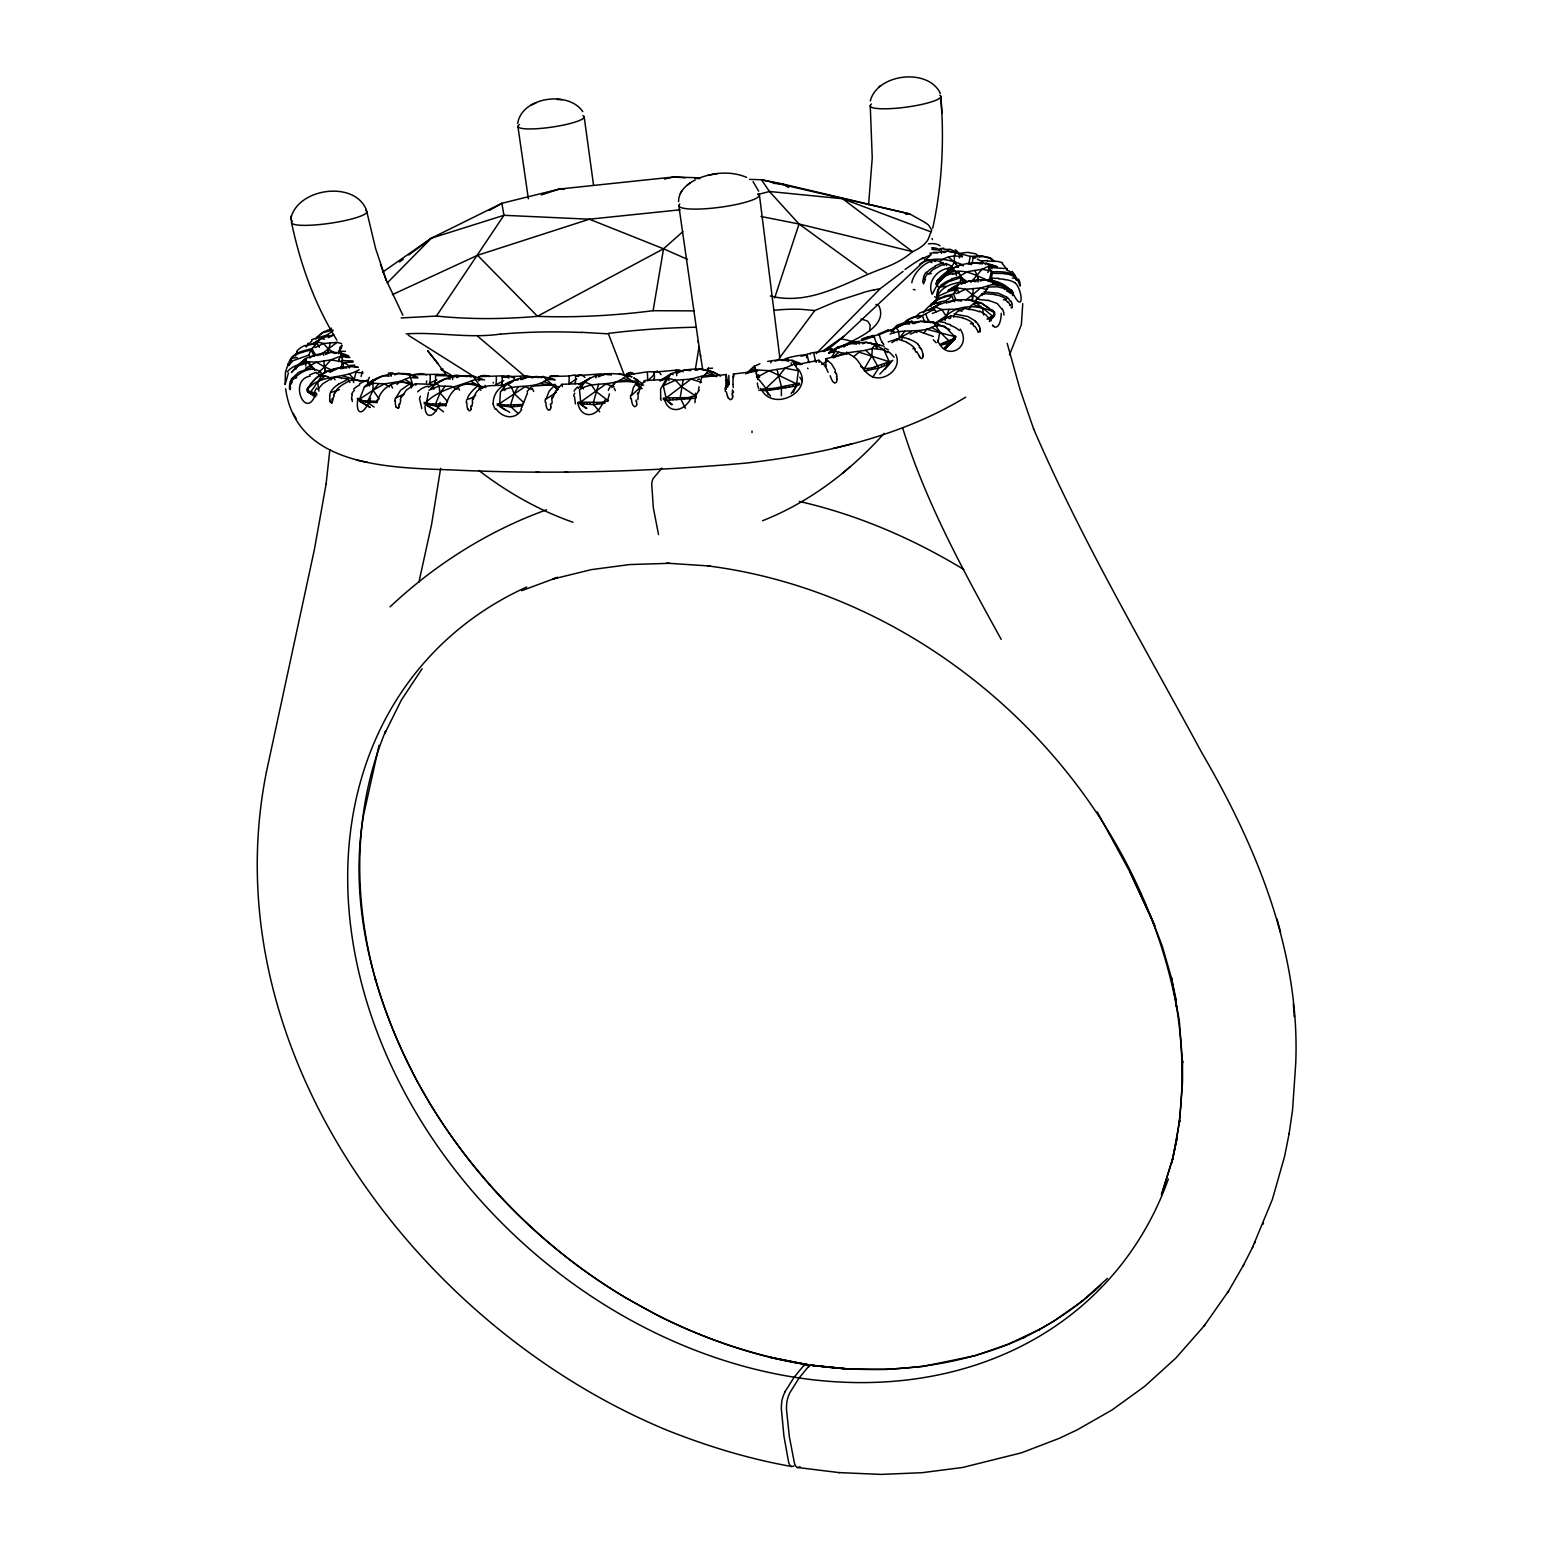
<?xml version="1.0" encoding="UTF-8"?>
<svg xmlns="http://www.w3.org/2000/svg" width="1552" height="1552" viewBox="0 0 1552 1552"><rect width="100%" height="100%" fill="white"/><g stroke="black" fill="none" stroke-linecap="round" stroke-linejoin="round"><path stroke-width="1.5" d="M390.891 374.944L390.871 373.237L392.928 372.849M902.275 337.056L901.828 340.392M1016.191 280.039L1015.047 275.267L1012.098 271.348M517.689 123.403C521.802 96.903 568.439 90.365 582.757 111.589M285.122 384.45L288.439 372.984M627.027 378.009L627.027 376.729M1012.408 294.356C1003.853 273.753 962.977 277.187 948.194 290.709L956.304 287.683L965.674 289.254L972.541 294.841L972.406 300.933L973.162 288.594M478.734 379.716L478.656 380.977M725.793 379.833L726.22 374.536L701.388 377.33M922.839 281.087L923.789 276.392A16.005 15.753 -69.4 0 1 924.468 274.782L924.837 274.18A6.518 6.033 -76.5 0 1 925.458 273.171A6.557 5.917 -72.4 0 1 926.078 272.395L926.331 272.182M733.359 392.831L733.378 391.085M466.822 402.802L467.094 406.779A13.561 13.483 -73.1 0 0 467.268 407.497L467.559 408.525M349.2 367.203C347.92 362.043 336.377 362.877 353.119 362.082M995.201 294.531L982.435 293.483L976.208 299.788A15.695 15.19 30.9 0 1 975.432 303.358M966.547 308.266C961.988 308.887 954.073 311.952 953.723 317.209M291.155 217.299C298.799 187.967 354.729 180.304 366.369 209.927M339.151 359.191L339.946 357.523M968.855 252.375A63.147 53.447 89.6 0 0 962.997 252.918L959.369 253.461L970.252 256.41L968.991 262.657A12.241 10.67 -70.5 0 1 968.332 263.918L968.196 264.247M781.354 395.702L781.451 386.7L777.009 369.415L769.074 370.676L756.29 369.9L747.889 373.101M733.107 377.369L733.204 376.03M395.314 401.076L395.45 404.665A13.076 12.765 -75.9 0 0 395.605 405.363L395.838 406.391M678.593 201.624C678.379 191.478 686.935 184.048 695.315 179.916M987.324 287.721L983.774 294.24M305.725 366L305.86 358.454C319.111 352.905 335.193 349.161 348.637 355.99M1007.364 268.709L988.876 267.351L991.301 271.755L989.827 278.177A12.455 12.067 -41.8 0 1 989.09 279.418L989.012 279.573A12.513 11.194 -43.2 0 1 988.333 280.408L987.926 280.97M289.642 385.362L290.302 381.637M837.013 379.173L836.955 379.833A9.545 9.487 -82.7 0 1 836.78 380.938L836.703 381.152A4.947 4.772 81.7 0 1 836.334 382.219L834.782 383.15L833.094 381.87A7.954 6.887 73.8 0 1 832.532 381.268L832.066 380.24A14.007 9.234 66.1 0 1 831.659 379.6L830.126 375.739M1012.525 295.637L1012.893 292.009M937.098 293.891L936.845 296.238L937.214 294.783M329.839 449.789L326.075 484.243M956.439 275.499L955.353 271.29L952.133 268.554L937.001 284.346L937.214 286.499L936.71 281.3C950.775 263.588 976.868 257.904 997.276 266.828L989.71 265.741L986.335 263.025L985.326 264.558M922.877 356.591L922.897 356.378A9.448 8.439 69.5 0 0 923.071 355.311M638.221 395.605L637.814 399.795M505.312 410.038L499.569 406.217L500.442 391.531C514.779 382.626 533.791 390.406 547.41 379.192L555.131 379.852C539.242 372.519 492.566 376.845 493.187 403.947M362.159 372.402L361.073 376.515M699.021 386.7L698.458 391.123M868.577 204.806L872.243 157.877L870.265 105.866M733.398 374.032L757.706 371.064M574.531 396.73L575.443 403.908M440.632 468.355L431.572 524.498L418.904 582.213M340.257 349.898L340.451 346.872L341.789 346.853M479.044 389.785L479.607 385.691L473.205 376.108C460.187 375.565 443.542 376.069 434.017 385.536M289.176 365.515L289.254 365.03A12.552 4.578 -81.2 0 1 289.467 364.41M327.744 352.867L330.324 342.934L337.094 342.332L341.518 343.613M327.744 352.867L328.306 348.967L337.094 342.332M638.376 394.169L640.297 387.146L644.487 380.589L666.157 379.328L660.589 389.048L660.725 398.166M1289.072 1134.008L1292.564 1109.913L1295.726 1063.353C1300.246 952.521 1256.965 847.334 1202.102 753.263C1144.154 646.078 1081.802 540.794 1033.554 428.779M552.202 401.192L551.794 403.869M295.443 356.029L295.637 354.981M326.095 484.069L314.377 549.583L266.401 772.023M1176.649 1140.196L1176.92 1138.877L1172.555 1159.305L1179.695 1120.602L1179.52 1121.96L1182.546 1081.531L1182.508 1060.792L1182.546 1062.926L1179.307 1020.576L1171.391 977.527L1176.203 1000.206L1175.97 999.1M329.819 395.799L329.645 399.31M870.303 100.919C877.404 73.254 928.717 67.803 940.337 93.508M695.218 370.346L699.079 346.562M936.263 301.689C936.671 291.718 945.614 285.607 954.48 283.531A85.341 84.39 -64.9 0 1 960.125 282.115L961.134 277.536L948.427 281.746L940.978 286.965L946.06 286.344M938.029 342.235L939.755 331.895L933.198 321.943C919.521 320.507 905.01 321.73 893.157 329.237L905.165 323.573L909.511 324.155M989.284 321.555L994.289 315.677L994.366 313.252M290.593 387.185L290.108 389.61L289.623 387.787M401.134 317.947L436.422 316.045A553.889 301.107 -28 0 0 537.458 316.336A554.2 327.588 -22 0 0 653.101 310.691L663.538 248.786L682.919 231.597M289.351 364.39L290.224 360.84M936.322 284.423L936.322 282.561M793.169 392.462L796.351 385.982L798.388 370.753L792.199 360.316L779.453 359.598L767.677 361.441M266.44 771.868C210.529 1050.937 417.74 1327.814 668.233 1430.711L668.582 1430.828C708.352 1446.561 749.441 1459.035 791.598 1466.504M472.681 402.084L471.886 406.314M725.987 388.737L727.403 381.54A16.665 1.28 83.6 0 1 726.239 374.439M932.946 323.223L933.198 321.943L949.863 329.625M1289.227 1133.193L1284.61 1156.318L1272.427 1199.269L1252.425 1247.653M315.677 396.536L307.548 391.647L308.266 387.34L307.548 391.647L315.192 396.691M732.99 396.09L732.854 396.749A9.118 8.323 -79.9 0 1 732.428 397.778M932.733 228.222C942.142 185.095 944.353 140.592 940.822 96.631M694.927 402.725L695.587 395.876L699.021 390.289M749.558 179.372L761.431 179.741L782.615 183.951L909.782 213.963L923.867 221.8A102.626 9.467 20.8 0 1 928.6 225.118L931.724 230.006L928.193 239.26A244.459 70.286 20.5 0 1 912.46 251.637A245.41 103.324 17.4 0 1 884.058 267.972C847.411 280.99 811.269 306.345 770.296 296.005M338.802 361.558L339.034 360.413A15.365 14.608 48.4 0 0 339.093 359.191M924.468 311.021L928.406 306.772L934.343 303.668L939.251 295.695L951.221 290.437M399.795 404.49L400.746 400.164M890.072 334.068C904.486 327.938 921.888 334.437 935.817 325.26L944.625 326.269L954.771 336.609L955.004 338.899L944.761 349.239L955.004 338.899L955.838 336.338M727.966 380.512L728.606 382.956L726.743 387.224L728.722 383.984L727.19 380.182M338.511 353.74A14.919 14.608 -15.8 0 0 338.569 352.944L340.451 346.872M333.117 399.019L332.574 401.173M552.784 397.875L555.713 390.891L561.785 384.314L582.795 383.538L578.236 388.388M379.076 745.29L363.672 814.703C347.532 906.659 375.235 1003.601 419.195 1085.061L428.915 1101.978C477.356 1181.635 545.024 1249.632 625.126 1297.453L659.619 1316.445C706.218 1339.512 755.999 1356.254 807.35 1364.693L769.773 1357.224L806.516 1364.441M994.289 315.677L994.541 312.321C979.06 304.968 959.446 303.629 946.06 315.948L944.974 320.178L949.087 309.372M288.827 363.517L289.409 361.694M333.408 397.836L334.107 395.372M551.173 407.012L551.057 407.419A9.409 6.887 -84.4 0 1 550.533 408.331M712.659 376.244L704.55 375.312L690.95 379.115L683.19 379.658L680.164 397.719L685.421 408.273M1162.157 1192.925L1173.079 1157.171L1171.644 1163.127C1184.215 1111.329 1184.913 1057.3 1176.261 1004.842L1176.688 1007.539C1134.706 781.393 935.584 594.785 707.693 565.879M435.918 410.834L426.121 404.859L428.43 392.307M609.393 393.878L607.627 400.552M411.319 387.961L412.444 383.887L409.301 373.993C393.49 372.305 375.72 374.905 364.39 387.03L359.501 399.271L359.909 401.483L370.288 407.497L357.503 399.562M291.272 384.101L291.912 382.141M395.857 398.03L400.494 390.367L410 383.577A15.927 10.301 -89.4 0 0 411.338 387.282M295.734 354.613L297.247 351.606M1161.342 1194.807L1172.963 1158.025M869.547 331.371L870.187 325.105L867.937 321.477A31.195 7.139 -7.2 0 0 866.889 320.895L864.813 320.139A84.526 19.516 -7.4 0 0 860.972 319.072M937.738 292.882L938.087 291.873M473.476 398.786C479.296 376.379 504.73 392.384 514.507 379.639L518.058 380.104M774.661 297.926L799.047 224.012L769.462 191.497L761.431 179.741L909.782 213.963L905.844 214.389M944.12 296.199L953.529 293.988L957.933 284.191L958.244 285.51M523.334 403.617L527.505 392.869M332.244 402.24L332.303 402.084A4.346 2.27 89.9 0 1 331.837 402.938M969.03 309.779L970.33 306.19L975.665 302.31L981.601 303.261L989.167 308.15M306.268 347.027L308.091 343.167M925.477 279.263L923.518 283.88L922.839 281.63M522.849 404.994L520.987 409.01M732.525 397.816L732.447 398.01A4.714 4.54 -87.5 0 1 731.904 398.98L730.332 399.756L728.567 398.282A8.167 8.07 80.7 0 1 728.14 397.584M377.66 400.94C381.249 386.7 395.973 379.057 410 383.577M471.11 409.185L471.032 409.379A4.714 3.57 88.2 0 1 470.508 410.213L469.247 410.873L467.87 409.262M450.352 379.018L445.831 378.591L434.269 384.547L434.87 383.383A12.94 8.148 -88.7 0 0 435.045 382.083M782.712 360.762C785.603 355.68 821.144 352.847 800.948 356.165M420.398 396.148L419.855 397.642A12.494 10.321 59.3 0 0 419.525 398.825L421.834 408.603M636.727 404.897L636.65 405.091A4.869 4.326 88.6 0 1 636.107 406.003L634.632 406.76L632.983 405.227A7.818 7.585 -86 0 1 632.653 404.49L632.207 403.481A14.007 13.58 50.2 0 1 631.974 402.763L631.315 398.689M401.716 396.924L406.314 390.153L415.393 383.79L432.95 384.353L428.391 387.224M598.587 384.314L593.407 402.317L593.756 404.626L599.732 411.862M295.966 369.182L297.577 365.321L305.86 358.454L291.466 372.228M445.773 406.081C449.711 390.037 461.06 380.007 479.102 385.323A16.18 8.827 89.1 0 0 480.868 390.289M955.954 293.697L965.674 289.254L980.651 287.954L992.291 284.559L993.765 281.067L1011.38 289.972L1012.447 292.377C1024.087 316.026 1023.117 289.855 1014.756 282.483M334.863 393.335L336.881 389.921M770.743 362.819L771.616 360.821M315.948 393.063C306.423 422.416 287.489 379.93 310.167 376.108M930.87 306.384L931.472 305.123M1262.921 1224.315L1263.464 1223.073M1254.462 1243.462L1255.025 1242.221M831.969 356.882L837.576 347.085L850.651 343.438L866.152 342.313L879.286 345.242L866.152 342.313L862.505 343.787M938.708 288.614L937.195 293.328A12.94 5.801 -59.3 0 1 937.524 292.94M784.982 1391.795L794.158 1377.167L803.645 1365.702M923.498 312.786L924.255 311.37M671.589 404.742L666.545 400.241L663.305 385.711L671.007 373.741C686.876 368.367 706.044 365.865 720.497 376.166M839.089 1472.596L880.935 1474.4L921.869 1472.712L962.609 1467.474L1021.526 1452.808L1059.221 1438.355L1077.127 1429.896L1112.124 1409.895L1144.813 1386.227L1175.853 1358.078L1204.236 1325.777L1228.602 1290.992L1243.812 1264.57M1243.016 1266.122L1253.201 1246.101M729.149 384.004L728.78 375.487M611.779 387.631L613.021 385.556M951.337 267.642L954.422 262.036L954.286 255.731L956.168 252.51L959.291 253.655L947.574 251.094L929.803 253.325M936.438 283.803L940.066 279.185M329.625 330.207L331.294 328.093M911.8 282.755C913.915 269.873 934.285 252.025 944.276 265.392M915.02 317.403L919.773 312.922L928.814 309.76M518.193 386.797L514.139 393.684L510.686 404.645L511.074 406.934L517.98 413.395M314.125 346.853C317.112 338.355 326.192 336.474 334.01 334.96L328.267 337.56M681.871 190.935L680.319 193.476M287.78 365.108L285.452 372.092L285.122 384.236M891.74 330.518L896.998 325.26L906.058 322.118A89.221 73.72 78.9 0 1 911.063 321.4L912.091 321.109M1009.518 354.865L1021.371 324.678L1022.749 303.668M317.869 389.339L322.777 383.751L330.479 379.057M823.646 351.528L829.059 348.812M314.649 356.223A12.241 11.504 39.9 0 1 314.105 355.66L311.06 350.092L308.693 355.136L291.582 361.228M939.581 287.062L939.969 286.46A6.635 6.538 -68.7 0 1 940.725 285.529A6.654 6.557 -47.5 0 1 941.424 284.773L941.676 284.559M872.573 377.446L878.762 367.979L889.432 364.041L892.749 360.258M955.004 338.899L948.912 342.876L940.997 345.242L940.861 343.904L952.462 339.228L955.469 336.105L955.586 337.444M369.279 384.993L372.965 379.813L373.062 390.212L367.902 400.785L368.309 402.996L374.11 407.012M436.422 316.045L503.934 215.301L501.859 203.293L559.341 189.053L673.587 177.006L699.7 177.82M932.364 303.61C936.729 297.809 962.104 291.233 945.362 300.875A87.009 81.674 72.9 0 0 939.814 302L934.343 303.668M331.876 403.035L330.091 401.852M580.836 387.845C590.381 370.443 615.678 372.131 632.033 376.806L619.209 373.605M906.64 321.962L906.756 321.788A6.926 5.607 77.9 0 1 907.493 320.992A6.965 5.762 71.3 0 1 908.114 320.294L908.308 320.061M954.519 292.882L957.545 289.021L958.03 290.631A15.656 15.307 -51.8 0 0 958.67 292.183L959.02 292.882M987.79 287.062L997.257 286.79L1007.035 289.06M791.093 393.645L796.351 385.982L799.532 384.547L799.358 383.169L773.75 388.388L762.304 389.028L762.478 390.386L766.261 390.735L796.351 385.982M1204.236 1325.777L1205.322 1324.244M1227.535 1292.506L1228.602 1290.992M422.086 668.737L401.347 700.088L384.644 733.766L385.769 730.682C352.944 809.601 352.905 899.054 375.797 980.631L375.371 979.118C428.895 1163.922 587.083 1313.399 773.905 1358.291L772.43 1357.961C856.122 1377.381 946.701 1373.442 1025.309 1336.932L1022.341 1338.27C1050.976 1324.651 1077.592 1306.765 1100.795 1285.134M293.464 379.212C300.312 371.84 311.816 365.244 320.663 372.092A15.52 14.938 1.6 0 0 322.738 376.457M844.113 346.988L845.083 345.805M300.467 351.703L312.107 348.54L316.841 343.244L310.478 344.583A52.981 49.858 63.6 0 0 305.666 346.057M779.085 358.473L814.781 310.555L837.42 300.933L863.067 292.707M445.133 386.196L440.07 392.986L435.646 403.772L436.034 406.023L443.523 411.862M923.867 333.02L926.719 329.276L954.771 336.609M317.093 336.939L322.603 332.749L333.059 329.994M613.855 384.411L615.872 382.044L637.659 380.958L633.352 387.69L631.392 395.566L639.715 387.825L640.258 388.737M550.126 409.573L548.574 410.232L547.138 408.68A7.76 7.353 -88.8 0 1 546.847 407.943L546.44 406.934A13.619 13.425 41.9 0 1 546.226 406.217L545.78 402.201M307.82 391.958L307.141 389.494C316.841 371.394 339.054 364.526 358.299 367.281M904.816 331.274L899.462 337.987L891.857 342.643M398.379 408.389L396.109 407.109M291.446 372.538L297.577 365.321L305.957 360.025M884.136 433.377C850.69 470.76 809.484 502.247 762.595 520.715M704.55 375.312L708.197 371.083L713.028 371.82L718.731 375.351M501.762 390.018L507.019 383.926L511.345 386.875L514.139 393.684L523.509 402.259M310.652 384.275L316.511 377.563L326.987 371.006L330.304 371.917L340.257 367.494L346.659 368.037M378.882 383.577L373.062 390.212L359.501 399.271L357.329 398.592M396.963 384.469L399.582 381.501L409.903 377.369L417.798 377.99M441.777 370.21L442.96 368.891M884.659 369.395L889.432 364.041L889.18 361.694L884.019 349.957L875.153 344.389L872.263 348.482L871.855 355.912L864.348 368.775L864.6 371.122L878.762 367.979L871.855 355.912L865.686 350.325L843.415 353.293L834.53 351.179L828.71 353.313M944.082 348.269L948.912 342.876L948.679 340.586L939.755 331.895L931.278 327.259M984.026 291.795L998.537 293.25L1007.015 297.208M295.055 368.096L297.577 365.321L306.035 361.597L316.433 362.198L330.983 359.851L341.033 355.971L348.23 356.572M877.947 334.378L887.919 329.994M943.131 276.392L948.679 270.475L959.854 265.023L963.443 265.722M879.868 374.032L889.432 364.041M987.033 319.266L994.211 314.687M387.243 282.93L431.378 238.154L501.859 203.293L489.365 210.412M816.197 353.643L880.314 288.594L903.089 271.406M930.909 231.849L842.62 198.753L769.462 191.497L757.803 194.524M390.037 606.89C434.832 564.618 488.453 530.706 546.479 509.832M970.873 282.464L982.028 269.291L989.71 265.741L991.883 268.671M541.357 377.796L542.909 376.302L553.036 385.362L559.127 387.069M932.577 303.106L931.86 303.823L934.905 303.649M430.525 388.757L436.713 382.82L438.964 386.041L440.07 392.986L447.577 401.58M768.162 394.868L765.97 388.388L778.968 375.972L784.963 368.173L794.546 363.866L801.492 364.545M827.391 349.976L844.094 336.183L931.2 254.606L922.101 258.757M292.668 357.135L290.922 359.016A12.785 11.97 43.7 0 0 290.243 360.006M319.343 371.704L324.581 366.893L316.433 362.198L305.569 368.212M745.775 373.896L754.136 366.311L759.917 363.769M891.197 331.934L896.028 327.55L898.453 330.906L899.442 337.987L911.199 331.643M845.588 345.281L853.988 341.867M1107.371 1278.46L1081.919 1301.371L1082.753 1300.751L1053.944 1321.043L1038.715 1329.909L1039.995 1329.191L1007.966 1344.323L974.889 1355.75L922.392 1366.536L886.25 1369.465L849.022 1369L812.336 1365.45L849.914 1369.271L811.483 1365.178M842.62 473.263L849.972 466.783M368.697 384.159L378.145 377.757M808.592 1366.458L799.125 1377.924L789.968 1392.571A16.897 6.596 -82 0 0 786.845 1402.019L786.67 1404.269A20.506 7.993 -82 0 0 786.495 1409.72L789.405 1437.016L794.449 1463.206A22.543 8.652 -81.7 0 0 795.924 1466.349M832.706 357.464L838.953 352.226M533.481 386.06L555.286 384.508L549.078 391.279L546.052 399.097L556.489 392.19M359.152 369.648C343.147 379.561 320.837 373.528 307.141 389.494M661.831 468.161L653.004 478.753A12.086 5.49 -89.9 0 0 651.724 484.049L653.314 507.62L658.514 534.586M939.736 261.454C945.847 256.41 954.81 254.935 962.434 256.875M330.886 379.871L328.539 376.923L325.319 375.914L317.636 382.083L310.652 392.113L311.06 394.286L316.977 394.926M330.324 371.898L333.622 369.24M825.295 366.873A13.541 6.033 66.3 0 0 825.47 366.291L825.412 366.059A13.522 4.365 78.7 0 0 825.683 364.972L825.683 358.784L848.168 353.449L853.619 356.65L859.11 352.188L889.18 361.694L891.158 361.131M586.268 408.525L580.855 404.412L579.536 389.765C593.31 380.007 613.312 388.388 625.805 376.127L633.022 382.025L643.634 385.226M690 183L687.342 185.076M707.712 370.404L708.643 367.863M320.682 354.768L328.267 348.967L335.31 353.507M965.499 300.176L972.541 294.841M399.485 261.978L403.229 259.184M408.855 254.974L431.378 238.154L503.934 215.301L589.372 219.201L680.067 209.811M695.897 398.204L666.545 400.241L663.48 399.524L663.286 398.185L666.215 397.913L690.95 379.115L701.504 382.238M861.884 339.5L860.894 340.8M577.926 402.259L580.487 402.104L605.978 383.984L613.952 386.681M936.923 283.434L936.71 281.3L953.743 269.912M941.113 303.164L929.861 309.352C945.207 300.234 964.374 296.335 981.601 303.261C983.367 304.464 1000.846 316.977 991.049 309.372M879.072 86.776L880.566 85.729M822.909 351.024L844.094 336.183M382.607 272.163L431.378 238.154M497.067 403.966L499.201 403.927L525.042 386.7L531.618 389.358M860.72 366.485L864.348 368.775L871.797 367.979L889.18 361.694M311.564 339.694L326.909 335.038L332.846 331.061M424.065 402.55L425.733 402.608C439.817 388.718 458.48 386.448 475.63 379.289L482.342 379.833M934.634 323.534L946.022 315.948L949.494 318.664M338.491 384.12L348.482 379.057A15.598 12.629 -84.7 0 0 349.86 382.471M576.646 378.882L568.808 384.042A15.889 6.926 87.7 0 0 568.983 376.03L574.473 374.944L578.489 376.418M479.102 385.323C472.914 388.078 458.616 406.799 475.688 395.353M828.574 352.867L837.576 347.085L839.05 348.133M683.19 379.658L675.45 380.221L667.185 377.97L660.007 380.744L671.007 373.741L673.199 374.672M936.71 281.3L938.65 280.194M330.324 342.934L323.573 343.516L317.171 341.809L311.642 344.505L321.516 338.258L324.446 339.287M935.992 311.971A15.869 15.345 67.2 0 1 935.371 310.381C931.704 308.111 923.556 317.927 917.154 315.657M747.676 372.732L755.203 368.115L754.136 366.311M965.674 397.176C899.403 437.392 821.939 454.232 745.755 463.117C648.969 471.73 551.523 474.563 454.445 470.043C393.781 467.637 296.51 468.413 285.646 388.795M821.706 364.429L827.352 361.034M580.487 402.104L600.896 402.434L608.462 400.882L595.696 391.259L591.196 384.663L584.735 382.083L578.935 384.508L590.323 377.776M311.642 344.505L319.343 340.043M840.738 347.182L844.113 345.262M960.572 275.596L967.73 271.6L982.028 269.291L992.077 271.212M925.807 314.067L927.184 318.005A13.192 11.213 65.7 0 0 928.445 320.197M434.288 384.547L441.272 380.706M962.667 317.733L950.794 315.774L941.113 320.779M660.027 380.744L669.106 375.856M687.497 259.378L663.538 248.786L537.477 316.259L477.531 255.304L392.365 294.647M502.926 385.982L510.763 381.773M948.194 290.709L957.118 285.937M578.974 384.489L587.529 379.93M503.682 380.744L495.845 384.818A15.675 8.555 89.1 0 0 496.271 376.903M654.343 379.037A13.658 4.249 86.4 0 0 654.381 376.476L654.149 372.17L679.097 369.88L683.093 371.762M917.29 318.567C932.888 311.991 901.46 319.421 905.553 322.738M929.861 309.352L938.397 305.084M309.449 357.833L315.91 354.613L319.77 354.962M371.995 381.307L383.305 375.72L389.222 376.205M893.157 329.237L900.606 325.571M654.149 372.17L657.369 371.141M934.944 265.974L943.306 262.56M939.232 321.691L945.556 322.622M315.211 347.532L323.573 343.516L328.267 348.967M367.087 381.734L368.154 381.249L352.032 379.871M919.56 264.267C933.024 255.614 949.339 259.32 963.171 265.004M325.338 354.554L330.304 352.285L336.377 353.138M663.305 385.711L675.45 380.221L681.406 386.603L695.587 395.876L687.924 397.622L666.215 397.913M841.087 346.581C855.249 339.093 888.617 326.677 878.917 305.899A45.726 10.282 -7.2 0 0 877.093 304.871L875.91 304.405M626.95 375.39C626.135 372.092 632.168 371.665 633.973 373.877M833.191 357.872L843.415 353.293M989.245 319.46L992.504 318.199L992.31 315.948L975.665 302.31L969.282 299.827M943.965 252.685L947.574 251.094L956.168 252.51L962.395 256.002M696.635 370.307L699.855 368.891L708.197 371.083L716.694 376.709L706.393 373.198M395.954 397.719L404.063 394.189M429.497 383.15L436.907 379.949M837.653 348.075L839.38 347.318M531.23 105.032L535.983 102.975M394.751 374.847L398.301 373.314L408.797 374.769M364.39 387.03L373.392 383.228L384.411 383.926L399.582 381.501L412.444 383.887L404.762 379.425M428.973 390.25L438.964 386.041L451.322 386.351L457.2 389.203M835.888 348.831L830.398 351.082M456.754 377.543L460.886 375.817L467.113 376.593M676.963 373.12L684.51 369.997L690.834 370.598M598.257 376.864L604.562 374.284L611.372 374.963M932.286 313.465L941.889 309.546L956.304 309.197L962.027 311.292M521.744 379.561L529.329 376.476L538.951 377.543M842.911 346.562L850.651 343.438L856.665 344.098M980.282 281.164L984.317 279.554L996.656 282.173M893.409 331.158C889.005 328.384 879.344 336.726 872.282 335.484M575.423 382.607A13.502 5.859 87.8 0 0 575.598 380.065L575.462 375.797L600.023 373.954L603.631 374.847M945.187 275.247C960.572 265.373 976.751 275.732 991.107 282.018M335.193 377.039L340.043 377.66M910.248 334.087L918.047 331.022L933.353 336.474M948.718 302.582L955.004 300.196L961.522 301.069M969.631 264.403L973.996 262.754L980.786 263.821M775.108 361.209L779.453 359.598L788.009 360.859M521.627 590.691L557.653 577.344L552.803 579.071L591.39 569.623L629.666 564.559L669.436 563.318M951.415 278.933L960.863 276.12L962.259 279.748A12.649 12.261 -41.7 0 0 963.598 281.707A12.494 12.086 -45.4 0 0 964.432 282.619L965.092 283.182M913.895 323.65L920.511 321.245L926.719 322.234M699.816 177.859C714.599 172.272 731.807 171.011 746.57 177.374M575.462 375.797L579.944 374.73M316.589 373.469L320.663 372.092M327.278 330.343L331.333 329.199M950.212 265.411L945.963 263.53L940.551 265.586L933.043 269.602L928.135 274.2L931.336 273.501M906.62 342.003L896.978 338.918L893.758 340.024M877.074 344.04A15.927 10.457 72.7 0 1 874.242 336.435L871.817 337.25M549.718 378.319L549.951 376.418A90.773 41.788 -87.6 0 1 552.745 375.7L558.662 376.321M892.652 340.392L890.46 341.13M952.54 273.87C940.9 274.452 935.352 288.497 932.228 294.317C927.184 283.24 935.371 271.387 946.468 268.651A82.799 78.531 -80.4 0 1 951.725 266.886M870.847 337.579L867.413 338.705M889.354 341.498L888.248 341.867M541.415 194.931L559.341 189.053L564.113 189.344M330.809 392.52L339.384 389.746M866.423 339.034L861.903 340.47M477.531 255.304L589.372 219.201L663.538 248.786M883.825 344.428L882.855 343.613M951.706 266.828L952.87 268.108A15.074 14.434 -30.3 0 0 953.316 269.214M859.362 341.265L857.81 341.595A89.861 54.96 86.3 0 0 853.969 341.789M501.936 383.654A13.328 7.256 89.1 0 0 502.208 381.152L502.169 376.942L527.137 375.856L532.705 377.912M302.543 352.149L305.375 351.353A95.041 89.104 34.1 0 1 310.342 350.228L311.06 350.092M502.169 376.942L507.756 375.875M865.686 350.325L872.263 348.482L884.019 349.957L887.608 352.498M478.714 378.397C479.083 374.614 486.455 375.138 489.753 376.515M958.088 272.24L960.863 276.12M708.119 175.279L717.393 173.533M436.616 375.565L452.699 375.914A89.182 55.077 88.1 0 1 456.327 375.196L465.348 376.341M832.532 350.636L832.202 348.87L823.258 351.062M851.854 443.814L833.618 448.373L836.877 447.558M413.802 376.399L413.705 374.672L438.149 374.304L443.212 375.409M413.841 374.653L421.387 373.625L426.664 374.808M436.054 375.409L439.08 374.808A35.483 22.116 87.1 0 1 449.42 376.341M823.103 351.101L810.28 353.099M664.411 179.062L673.587 177.006L685.441 177.762M874.009 289.933L880.314 288.594M939.736 250.027L931.957 249.387M992.931 260.348C990.971 255.828 979.234 256.274 972.968 257.36A15.132 13.192 -70.5 0 1 971.339 264.674M947.302 270.087L949.223 269.679A14.666 12.785 -70.6 0 1 948.738 269.311M296.723 377.776L291.504 378.882L298.779 372.247L312.456 367.009L310.924 365.399M340.489 368.561L343.613 367.902M604.698 401.852L604.892 403.21L593.756 404.626L578.12 403.598M499.201 403.927L504.575 405.13L521.394 404.548L521.608 405.887L511.074 406.934L497.28 405.285M777.009 369.415L784.963 368.173L798.388 370.753M425.733 402.608L430.253 404.005L445.579 404.024L445.793 405.344L436.034 406.023L424.297 403.85M934.808 308.732L934.091 308.829A86.893 73.565 44.4 0 0 928.872 309.934M970.252 256.41L982.338 255.847L990.409 258.602M943.674 249.348L950.367 249.348L955.275 251.657M406.178 333.874C437.722 331.74 469.267 338.763 500.559 334.049M359.501 399.271L363.226 400.823L377 401.347L377.233 402.628L359.909 401.483M291.446 358.279L297.247 357.561M312.767 355.621L316.298 355.195A15.054 14.162 40.1 0 1 312.185 348.54M989.381 280.97L992.446 280.602M1012.389 278.138L1015.435 277.769M349.219 365.554L354.71 365.069M773.672 310.303L780.811 309.682A101.675 49.703 -11 0 1 801.472 309.333L814.781 310.555M712.581 368.154L707.499 368.6M989.536 281.067A15.384 14.899 -41.6 0 0 991.612 273.327L1004.396 273.501M991.34 271.91L992.097 271.872A96.845 93.314 -31.4 0 1 997.432 271.716L1000.516 271.794A35.871 34.648 -37.9 0 1 1012.001 273.947M936.438 303.571L938.979 303.416M1003.387 299.808L1006.297 299.652M626.795 373.586C629.646 377.33 669.94 363.246 647.494 380.628A16.063 5.025 86.4 0 0 647.339 372.558M873.213 336.474L874.203 336.435M987.557 260.484L981.019 261.008L977.275 259.126M569.002 376.011L549.583 376.554M694.307 310.885L653.082 310.691M338.53 351.334L339.306 351.315A82.916 81.073 51.8 0 1 345.029 351.373L345.378 351.412M342.119 345.32L341.459 345.32A14.589 13.735 39.9 0 1 341.246 348.463M535.712 472.332L539.126 472.312M564.967 472.138L567.741 472.138M345.689 357.348L349.918 357.503M970.369 323.67L973.085 323.708M478.617 376.651L503.314 375.817L508.959 377.99M998.77 278.293L991.689 278.332L991.709 273.327M976.247 299.129L978.982 299.245M968.875 252.607L975.587 253.771L979.603 256.817M758.87 390.289L762.478 390.386M581.825 332.322L608.423 333.855L624.486 375.487M307.587 390.697L316.744 393.665M556.993 99.425L562.154 99.735M694.927 178.364L699.661 178.655M773.129 183.33L782.615 183.951L788.668 187.462M352.964 360.976L341.304 360.51M666.565 563.143L710.292 566.053M390.871 373.237L388.33 373.023M954.073 313.97L967.594 316.453L975.548 321.07M363.168 373.023L356.009 372.247L354.205 379.251L360.549 381.229M839.535 1472.654L797.534 1467.494M620.354 380.434L633.003 382.025L623.089 378.281M976.053 281.688L969.515 280.834L963.87 283.162A14.919 14.453 -41.8 0 1 961.192 277.536M912.906 348.676L915.234 348.987A24.541 15.85 71.3 0 0 906.62 342.488M875.638 343.768L877.152 343.962M992.291 284.559L1002.767 285.975L1013.184 293.929M933.567 252.278L937.854 252.879M540.038 383.519L553.016 385.381L543.724 381.346M348.482 379.057L341.518 377.931M840.66 338.899L844.346 339.5A59.674 14.084 -7.3 0 1 846.694 340.004A73.584 17.421 -7.4 0 1 850.612 341.13L851.485 341.459A12.086 2.832 -7.1 0 1 852.029 341.77L852.455 342.177M1011.574 292.164L1008.645 289.37L1011.38 289.972M466.57 383.557L483.991 386.875M924.488 259.32L928.756 260.057L931.86 262.695M341.324 377.893L340.334 377.718M341.285 361.752L330.983 359.851L324.62 366.873L325.551 372.674L324.581 366.893M988.061 300.215L997.238 303.494L1002.068 309.333M761.004 216.485L799.047 224.012L912.46 251.637L842.62 198.753M403.792 373.644L408.525 374.595M367.455 462.341L356.572 460.11M870.653 343.361L879.286 345.242M902.003 337.133L902.585 337.269A103.538 68.113 70.7 0 1 906.62 338.297L908.987 339.112M467.036 375.972L471.245 376.903M342.449 353.992L340.683 352.847L340.858 354.399L348.676 356.3M951.861 251.812L959.291 253.655M799.338 501.432C857.422 514.701 912.886 538.563 963.734 569.468M793.382 362.101L801.705 364.216M988.003 264.383L997.276 266.828M926.835 321.594L930.89 322.68M879.072 344.796L884.077 346.329M986.762 289.603L980.651 287.954L972.561 294.841L978.672 298.391M536.119 376.399L539.611 377.33M342.623 375.817L354.166 379.251L349.316 374.032M354.205 366.388L357.464 367.378M325.319 375.914L322.098 374.924L317.636 382.083L318.897 391.143M993.028 282.813L1002.767 285.975L1004.765 289.526M484.573 380.007L473.205 376.108L473.341 377.369M572.94 522.248C538.99 510.356 507.291 492.372 478.831 470.431M972.968 257.36L975.199 258.233M801.88 364.022L792.199 360.316L792.296 361.5M966.081 280.699L964.723 280.097M417.682 377.311L409.301 373.993L414.947 376.729M935.662 307.024L941.889 309.546L946.022 315.948M972.988 304.25L982.455 308.111L983.735 315.095M979.661 311.06L985.772 314.746L991.107 320.876M331.177 369.803L324.62 366.873L323.708 361.015M796.06 383.635L769.074 370.676L757.104 377.272L755.203 368.115M936.225 283.492L938.087 286.674M320.74 376.399L319.014 375.429M471.11 381.423L482.691 388.427L479.607 385.691M807.874 361.907L809.135 362.547A16.16 5.18 78.7 0 1 807.176 354.671M828.147 372.325L825.334 366.059L818.99 360.239L794.973 364.933L796.176 366.35M1011.885 274.238L1014.193 275.655A12.998 12.552 -33.1 0 1 1015.105 276.547M950.969 265.799L952.327 266.556M440.826 369.26L451.225 375.08M307.548 391.647L315.599 396.226M426.121 404.859L436.228 410.698M389.571 386.933L384.411 383.926L373.062 390.212L379.095 398.961M964.452 279.942L961.095 276.974M634.05 378.009L638.085 380.395M499.569 406.217L509.735 412.366M408.234 335.174L475.669 377.679M580.855 404.412L586.811 408.331M633.992 378.106L641.849 383.286M825.683 358.784L831.62 364.041L835.364 370.327M728.606 384.178L728.47 385.129M514.081 377.446L514.255 377.582A7.023 3.958 -86.8 0 1 514.643 377.776M799.047 224.012L866.753 273.288M666.545 400.241L672.326 404.471M853.619 356.65C860.002 361.364 862.117 369.861 868.654 374.42C881.109 384.954 903.322 369.473 895.717 354.38M1002.243 263.568L1006.938 269.272M318.238 374.847L318.296 374.905A12.474 11.485 79.3 0 0 319.014 375.39M948.602 257.283L954.422 262.016M478.035 336.551L524.945 376.438M1011.962 292.086L1013.068 295.229M936.166 297.945L935.507 297.305A105.788 23.804 -7.2 0 0 934.75 296.704M917.795 344.272L919.618 346.29M929.978 322.079L929.376 321.4A13.017 11.194 66.5 0 1 928.368 320.255M753.069 181.584L758.656 191.187M937.621 340.276C946.041 362.411 972.406 347.454 960.203 329.121M758.579 379.115L765.97 388.388M436.675 362.12L446.239 374.944M766.261 390.735L770.568 396.206M920.181 357.503L921.675 358.667L922.683 357.639A4.889 3.88 77.1 0 0 922.955 356.611M883.204 343.671L882.196 342.216M976.906 280.194L978.245 281.979M310.361 364.681L309.1 362.528L302.388 364.448A53.971 52.826 49.8 0 0 297.324 366.33M978.264 331.837L979.894 332.012A4.404 2.6 75 0 0 980.069 330.867L979.933 330.634M798.31 369.085C814.916 390.6 774.506 412.269 761.76 390.212A14.589 10.98 50 0 1 760.868 389.048L760.655 388.33M1017.355 279.961L1019.101 283.027A12.785 5.199 53 0 1 1019.198 283.531L1020.13 285.84M1008.296 302.019L1010.236 305.259M728.237 383.79L727.403 381.54M975.005 326.269L977.838 331.158M919.735 356.882L919.191 355.971A13.677 4.637 64.9 0 1 918.765 355.447M495.36 409.282L494.506 407.788A16.684 16.315 -15.9 0 1 493.982 406.663L493.517 405.305A15.229 14.22 28.3 0 1 493.09 403.947M977.721 323.786L978.73 325.765M1017.666 279.69L1016.502 277.963A13.173 12.474 -81.2 0 0 1015.241 276.392M292.959 413.181L296.374 418.962M336.862 340.121C314.532 304.211 300.234 263.879 291.543 222.615M1097.245 811.871L1130.283 872.631L1154.785 925.729L1129.798 871.642M402.88 315.231L386.041 279.69M916.902 351.741L918.842 355.35M1001.195 639.366C963.598 571.175 925.652 502.363 902.566 427.654M1010.449 301.573L1009.324 299.711A13.58 13.289 -63.2 0 0 1008.005 298.1M728.16 397.564L727.675 396.575A14.337 12.901 60.9 0 1 727.364 395.876M1140.254 892.73L1140.72 893.758M353.817 382.568L352.653 379.619M921.442 349.239L922.315 351.547A16.432 15.733 -64.5 0 1 922.548 353.196M314.804 370.443L313.892 368.212M1145.201 903.342L1145.648 904.37M974.889 270.436L977.353 276.081M1149.896 913.992L1162.293 946.177L1171.644 978.594M759.568 377.214L758.618 374.75M816.274 362.45L815.789 361.15M342.565 360.064L340.858 354.399M1033.71 429.186L1020.149 389.862L1007.209 343.38M380.473 264.286L386.273 280.349L375.545 248.301L366.757 211.46M727.403 395.857L726.355 391.841M961.367 283.473L960.882 281.901M1019.567 284.035L1020.11 285.743M934.925 261.59L934.479 260.076M415.858 385.323L415.393 383.79M485.66 387.69L485 385.381M912.207 322.971L911.722 321.283M323.107 353.449L323.67 355.311M953.529 293.988L954.946 297.771A12.823 12.28 53.8 0 0 956.284 299.846M1277.315 920.045L1277.024 919.017L1280.575 932.073M958.845 272.046L959.33 273.598A15.404 14.143 -71 0 0 959.854 275.131M562.387 386.642L561.785 384.314M858.76 343.322L858.314 341.595M836.45 373.528L836.955 376.379M879.208 334.669L880.43 338.763A13.502 8.885 72.7 0 0 881.517 341.091A13.328 8.943 73.3 0 0 882.099 342.332M644.817 382.199L644.487 380.589M329.878 400.998L329.703 400.009A12.882 11.679 -80.5 0 1 329.703 399.291M312.418 393.005L312.67 394.266M309.352 392.016L309.585 393.277M307.218 389.106L307.451 390.367M979.719 328.966L979.816 329.587A9.06 6.615 70.3 0 1 980.166 330.673M787.912 360.258L787.582 358.473M363.226 400.823L363.401 401.793M361.228 400.241L361.48 401.522M358.279 399.136L358.512 400.416M373.819 401.561L373.993 402.531M370.773 401.367L371.006 402.666M365.457 400.998L365.69 402.278M813.772 353.235L814.664 357.464A13.716 4.423 78.7 0 0 815.363 359.928M432.853 404.102L433.086 405.402M430.253 404.005L430.428 404.994M427.867 403.52L428.1 404.82M442.145 404.354L442.32 405.344M438.809 404.277L439.041 405.576M678.845 205.873L698.458 342.585M507.562 405.091L507.776 406.411M504.575 405.13L504.73 406.12M501.781 404.742L501.994 406.061M517.747 404.994L517.902 406.003M514.158 405.033L514.372 406.352M700.34 354.651L702.687 369.434M517.922 126.488L528.359 198.792M698.206 341.091L700.612 356.378M733.786 376.166L733.436 373.76M589.973 402.899L590.167 404.238M586.656 403.054L586.811 404.063M583.474 402.783L583.688 404.121M600.896 402.434L601.051 403.442M597.113 402.589L597.307 403.927M584.192 116.963L593.543 185.115M676.536 398.398L676.711 399.756M672.967 398.67L673.102 399.698M669.513 398.495L669.707 399.853M687.924 397.622L688.06 398.651M684.025 397.875L684.219 399.233M691.785 396.963L691.959 398.321M728.489 381.87L728.722 383.984M727.558 384.333L727.869 386.661M779.822 357.697L759.432 195.028M769.85 388.601L770.025 389.959M785.331 386.526L785.487 387.903M777.649 387.748L777.804 389.106M773.75 388.388L773.885 389.416M792.684 384.993L792.839 386.351M789.076 385.963L789.211 386.991M875.27 366.99L875.425 368.348M871.797 367.979L871.914 369.007M868.15 368.581L868.305 369.939M886.987 363.207L887.143 364.565M884.446 364.371L884.562 365.399M881.614 365.186L881.749 366.544M946.39 342.022L946.526 343.361M937.524 280.893L937.66 282.134M943.771 343.147L943.868 344.156M936.457 284.094L936.593 285.335M953.82 338.064L953.956 339.384M952.462 339.228L952.559 340.237M950.755 340.063L950.872 341.401M993.552 311.351L993.649 312.321L992.485 310.478M993.435 315.463L993.571 316.783M990.913 317.365L991.03 318.664M994.25 311.952L994.696 314.94M1294.329 1015.648L1294.426 1016.735L1293.301 1003.834M1012.331 291.116L1012.447 292.377M1010.197 289.778L1010.313 291.058M733.223 387.612L733.068 384.566M940.803 96.321L941.87 113.024M675.547 370.909L675.644 372.655M595.444 375.041L595.522 376.826M435.588 375.526L435.549 379.677A13.134 8.458 -89.3 0 1 435.181 382.141M520.444 376.942L520.502 378.707M452.214 376.05L452.272 377.776M922.936 355.311L922.897 354.651A14.026 13.871 55 0 0 922.897 353.507M291.291 220.966L291.233 215.98L291.252 219.724M343.535 362.411L343.225 366.35A12.494 12.183 -66.5 0 1 342.507 368.639M1168.365 1178.996A460.808 367.164 42.8 0 1 519.125 1239.641A460.808 367.164 42.8 0 1 526.691 587.025M582.873 115.605A33.426 5.51 -8.3 0 1 550.824 127.264A33.426 5.51 -8.3 0 1 519.435 124.529M939.794 95.215A35.618 6.033 -7.7 0 1 905.068 107.301A35.618 6.033 -7.7 0 1 871.467 104.023M758.113 193.612A40.585 6.945 -7.6 0 1 719.701 207.308A40.585 6.945 -7.6 0 1 679.776 204.01M365.709 210.354A38.102 6.208 -8.3 0 1 329.49 223.352A38.102 6.208 -8.3 0 1 292.513 220.888M913.333 289.487A170.099 38.684 -7.4 0 1 915.117 289.817M319.052 335.833A21.844 18.488 58.6 0 1 327.336 330.537M317.675 355.563A16.005 15.113 0.6 0 1 316.569 354.845M290.631 361.034A13.017 11.019 86.3 0 1 291.757 358.512M291.136 358.008A22.388 20.991 38.7 0 1 300.545 351.935M341.983 361.228A14.666 14.317 -66.8 0 1 340.606 368.619M320.779 375.177A16.335 14.375 -59.8 0 1 318.8 374.381M313.252 368.988A15.132 14.783 -66.9 0 1 312.534 366.99M290.437 381.676A13.405 13.056 68.6 0 1 291.601 378.94M369.357 377.272A16.82 10.961 -77.5 0 1 367.184 381.443M329.587 395.741A13.755 13.211 55.1 0 1 330.615 392.423M330.479 392.229A23.552 19.225 -84.1 0 1 338.549 384.333M426.8 380.9A14.919 5.859 -81.1 0 1 426.315 382.626M430.156 375.351A15.442 9.991 -89.4 0 1 429.594 383.208M493.342 382.413A15.772 5.471 -84.5 0 1 493.226 383.014M466.26 402.686A14.259 11.776 71.2 0 1 466.803 399.504M557.246 390.444A16.393 7.139 87.7 0 1 555.325 384.489M545.121 402.065A14.298 10.709 72.7 0 1 545.489 398.806M639.676 387.961A16.568 5.18 86.4 0 1 637.678 380.9M630.539 398.495A14.666 9.661 72.9 0 1 630.694 395.159M725.347 391.473A14.822 6.829 71.9 0 1 725.075 388M726.142 389.397A25.259 1.843 83.9 0 1 725.909 380.725M808.049 368.736A18.023 9.234 85.8 0 1 807.544 368.173M818.952 360.219A16.665 5.335 78.7 0 1 819.087 362.411M825.974 366.35A14.55 1.183 68.3 0 1 825.858 364.992M876.958 347.939A17.79 14.24 82.5 0 1 875.406 346.445M896.92 338.899A16.432 10.786 72.7 0 1 896.901 340.839M914.846 350.054A14.278 4.171 62.5 0 1 916.184 352.362M950.716 315.774A16.063 13.638 65.7 0 1 950.581 318.238M972.58 324.349A13.91 7.566 55.7 0 1 974.307 326.677M962.647 318.102A23.94 20.254 63.8 0 1 973.201 323.534M982.358 293.483A15.695 15.054 53.7 0 1 982.241 295.52M989.09 280.776A16.742 15.947 -75.2 0 1 988.566 281.513M951.454 269.466A16.296 13.25 88.4 0 1 950.29 268.283M946.623 265.586A14.666 12.785 -70.6 0 1 946.041 263.51M993.668 260.348A13.037 11.465 -14.5 0 1 994.871 261.57M932.48 247.913A22.097 14.88 -83.2 0 1 939.988 250.163M963.035 307.917A16.18 11.64 79.6 0 1 962.938 309.876M937.66 321.652A16.315 13.347 64.2 0 1 937.505 326.25M916.902 330.654A16.529 8.497 82.4 0 1 916.844 332.535M876.511 344.369A16.645 9.972 71.8 0 1 876.705 348.366M846.771 352.013A16.781 2.949 86.4 0 1 846.791 353.934M791.151 362.916A16.897 3.337 78.6 0 1 791.539 365.341M757.958 379.736A16.878 4.443 -87.9 0 1 756.484 373.062M669.087 380.589A15.462 6.033 72.2 0 1 667.942 377.951M615.426 390.6A16.742 5.801 85 0 1 614.146 388.058M583.242 388.931A16.626 10.418 -80.8 0 1 581.748 384.198M533.713 391.414A16.587 7.76 86.3 0 1 532.433 388.563M504.846 390.503A16.451 11.853 -77.8 0 1 503.197 385.905M459.508 390.153A16.277 9.254 87.4 0 1 458.325 387.457M433.939 389.203A16.16 12.882 -74.4 0 1 432.174 384.721M392.637 388.097A16.024 10.418 88.3 0 1 391.026 384.721M369.589 385.963A15.772 13.91 -67.3 0 1 367.591 381.462M335.019 379.852A15.656 13.289 -86.3 0 1 334.068 377.699M310.71 366.815A15.21 15.113 31.6 0 1 308.576 362.702M310.322 357.697A15.365 12.998 46.8 0 1 309.178 355.059M319.363 347.299A15.132 14.007 49.1 0 1 317.365 343.108M328.752 337.482A14.996 10.398 59.7 0 1 327.724 334.941M941.618 249.484A15.016 10.554 -80.5 0 1 941.482 253.306M959.737 253.422A15.171 14.317 -70 0 1 959.311 258.001M982.435 260.814A15.384 13.91 -61.1 0 1 982.241 264.131M988.74 267.351A15.307 14.919 80.7 0 1 987.906 272.551M992 278.312A15.52 15.21 -20.5 0 1 991.786 281.824M987.693 286.344A15.753 13.658 76.8 0 1 987.441 289.293M954.732 301.786A15.19 14.569 53.7 0 1 951.939 295.656M925.167 322.156A15.559 13.211 65.7 0 1 922.586 315.851M316.666 337.967A12.455 10.495 60.7 0 1 317.209 337.036M315.89 339.131A12.455 10.942 26.8 0 1 316.453 337.832M318.994 337.987A12.668 8.594 89 0 1 319.305 337.23M292.474 356.863A35.211 33.019 37.7 0 1 302.582 352.265M289.273 361.655A12.61 11.718 -6.6 0 1 290.088 359.928M287.702 365.186A14.298 11.368 -44.2 0 1 287.896 363.556M293.212 379.037A12.882 12.746 -69.5 0 0 292.513 380.162A12.979 11.058 -57.7 0 0 291.64 382.064M289.836 384.256A14.802 8.769 -64.2 0 0 289.467 386.138L289.584 387.049A12.823 4.171 -71.1 0 0 289.429 388.446M289.797 387.67A7.43 2.852 -86.5 0 1 289.778 386.972M289.7 386.041A12.94 8.652 -82.6 0 1 289.739 385.362M352.013 379.794A98.998 80.064 -81.8 0 0 347.726 381.714L345.32 383.092A36.763 29.837 -83.4 0 0 336.687 389.668M333.719 395.217A13.561 8.342 -75.4 0 1 334.514 393.063M331.895 399.989A15.52 3.143 -74.6 0 1 332.283 398.301M332.341 400.862A8.633 3.22 -83.6 0 1 332.109 401.735M330.169 401.677A7.527 5.471 -89.1 0 1 329.994 400.959M400.629 397.661A13.599 9.196 89.4 0 1 401.134 396.342M400.3 399.873A13.716 5.723 -81 0 1 400.92 397.681M399.039 404.005A13.425 3.977 -79.8 0 1 398.786 405.091M399.136 406.003A8.963 5.005 -84.8 0 1 398.845 406.934M398.903 407.245A4.326 2.988 88.4 0 1 398.398 408.254M396.187 407.07A7.508 6.421 89.7 0 1 395.935 406.352M394.829 400.998A14.104 12.61 66.9 0 1 395.469 397.855M507.776 376.03A27.121 14.123 85.6 0 1 513.964 378.164M472.448 399.427A13.813 7.954 88.1 0 1 472.856 398.107M472.235 401.619A13.832 4.229 -83 0 1 472.759 399.31M470.916 405.926A13.619 4.889 -80.2 0 1 470.663 407.148M471.207 408.06A9.137 5.762 -84.8 0 1 470.896 409.03M467.928 409.224A7.799 7.003 -89.6 0 1 467.637 408.486M579.963 374.944A27.451 11.233 84.4 0 1 584.949 377.446M551.794 398.34A14.026 6.538 86.7 0 1 552.124 396.963M551.736 400.183A14.104 2.6 -84.6 0 1 552.182 397.622M550.591 403.889A16.141 3.899 -80.1 0 1 550.397 404.994M550.844 405.518A14.007 7.1 -80.4 0 1 550.63 406.527M550.572 408.603A4.889 4.113 88.1 0 1 550.087 409.534M654.187 371.626A14.434 2.522 72.8 0 1 654.847 371.84M657.408 371.452A27.606 7.915 83.2 0 1 661.055 374.653M637.426 394.208A14.162 4.869 85.4 0 1 637.659 392.772M636.165 400.047A16.121 4.675 -81.2 0 1 635.971 401.464M636.747 401.755A13.987 7.993 -80.5 0 1 636.514 402.957M636.902 403.792A9.254 7.391 -83.8 0 1 636.572 404.8M733.417 377.718A105.536 7.779 84.1 0 1 733.592 375.526M733.048 384.45A39.304 2.968 83.8 0 1 733.145 377.621M732.408 389.843A14.492 2.619 -88.6 0 1 732.466 391.996M732.156 393.025A16.18 8.555 -81.9 0 1 732.04 394.538M732.602 394.693A14.007 10.398 -79.3 0 1 732.408 395.973M806.536 357.6A7.1 1.843 85.9 0 1 806.73 356.844M806.73 356.766A7.159 2.076 81.9 0 1 806.904 356.165M806.536 354.593A27.761 9.467 74.9 0 1 810.435 354.089M834.86 371.762A14.24 4.19 77.3 0 1 835.228 372.79M835.442 371.937A14.434 7.993 87.5 0 1 836.004 373.838M836.509 376.476A16.568 14.026 -77.8 0 1 836.586 377.699M836.877 378.028A14.356 13.561 -66.3 0 1 836.838 379.173M865.046 338.646A27.451 18.352 67.6 0 1 872.418 336.105M908.987 339.228A38.451 25.433 71.9 0 1 917.872 343.962M919.211 346.891A13.987 8.943 70.9 0 1 919.909 347.939M920.181 347.57A14.22 11.795 85.2 0 1 921.19 349.394M920.084 357.658A7.799 4.792 72.6 0 1 919.638 357.018M861.729 339.093A58.278 38.063 71.6 0 1 873.252 336.745M903.322 323.67A14.026 12.203 33.7 0 1 904.021 322.622M908.172 319.867A26.83 22.892 57.9 0 1 917.29 316.239M975.238 321.458A13.638 11.407 63 0 1 976.111 322.409M976.383 322.137A13.871 13.231 89.6 0 1 977.605 323.864M979.021 325.648A15.869 15.714 -65.6 0 1 979.642 327.433M979.816 327.802A13.638 12.261 64.2 0 1 980.069 328.927M978.167 332.031A7.527 2.794 70.7 0 1 977.779 331.41M929.803 306.229A13.677 12.629 -0.8 0 1 931.51 303.591M931.122 304.852A16.839 13.599 -81.4 0 1 932.073 303.319M932.791 303.067A6.771 6.305 75.3 0 1 933.547 302.174A6.79 6.402 64.6 0 1 934.226 301.437L934.459 301.204A26.112 24.91 37.1 0 1 944.256 296.781M1006.821 297.441A13.211 12.552 48 0 1 1007.791 298.314M1011.05 301.243A15.365 14.511 70.5 0 1 1011.826 302.989M1011.768 303.435A13.231 10.166 66.4 0 1 1012.117 304.522M1012.098 305.22A8.788 4.811 69.4 0 1 1012.311 306.268M1012.214 306.462A4.268 1.63 72.9 0 1 1012.331 307.665M1011.419 308.014A7.353 1.028 68.3 0 1 1011.089 307.412M1010.022 305.123A13.037 2.076 58.9 0 1 1010.313 305.666M1005.832 300.118A13.561 9.739 46.3 0 1 1007.694 302.33M995.181 294.802A23.222 22.329 49.7 0 1 1006.55 299.303M938.3 290.03A13.502 11.912 -38.9 0 1 940.473 286.596M937.272 291.815A14.259 10.98 -44.8 0 1 937.99 290.011M936.865 295.268A9.215 2.018 -68 0 1 937.001 294.589M938.475 288.478A16.548 15.326 -74.2 0 1 939.367 286.907M941.812 284.714A25.821 24.677 -34.8 0 1 951.57 279.535M1018.5 279.088A14.938 12.203 70.2 0 1 1019.392 280.796M1019.354 281.009A12.901 7.702 66.4 0 1 1019.955 282.503M1019.567 283.104A8.633 2.658 67.4 0 1 1019.936 284.152M1015.066 278.08A13.192 11.233 26.7 0 1 1016.967 280.175M1004.377 273.773A22.911 22.135 -39.3 0 1 1015.668 277.42M925.399 277.245A13.27 9.739 -63.3 0 1 927.533 273.579M924.371 279.185A14.007 8.09 -62.5 0 1 925.147 277.207M926.66 272.57A25.356 21.495 -66.9 0 1 935.099 266.653M990.486 258.466A12.785 11.136 -66 0 1 991.398 259.184A12.823 10.146 84.5 0 1 992.038 259.747M931.782 247.893A34.454 23.144 -83.5 0 1 933.082 248.301M309.12 344.214A14.395 10.728 -79.9 0 1 312.049 340.761M296.82 351.237A21.844 20.312 50.8 0 1 305.395 345.339M288.556 365.69A14.628 13.017 -75.2 0 1 292.028 361.946M339.927 357.038A81.519 74.69 -11.8 0 1 345.708 356.863M287.178 371.917A21.922 21.67 47.7 0 1 296.975 365.263M309.76 374.886A64.214 56.842 -49.6 0 1 316.336 372.286M330.595 379.348A94.847 82.722 78.6 0 1 335.251 377.252M314.202 393.257A11.582 6.033 -62.2 0 1 316.627 388.097M377.078 400.086A14.375 1.921 -69.5 0 1 376.515 401.464M370.598 398.146A18.605 6.247 -72.8 0 1 360.588 411.784A18.605 6.247 -72.8 0 1 357.969 398.204M352.343 401.483A14.375 13.619 -43.6 0 1 351.974 399.155M351.606 399.174A12.474 11.95 -2.8 0 1 352.362 394.654M351.664 394.266A15.52 13.774 54.8 0 1 354.419 390.27M353.681 389.106A29.566 24.037 80.8 0 1 359.734 384.915M359.579 383.81A75.757 54.223 -78 0 1 366.912 380.221M440.147 402.453A17.693 7.43 -73.9 0 1 430.486 415.335A17.693 7.43 -73.9 0 1 425.015 405.848M417.721 391.783A36.259 26.287 76.4 0 1 428.139 386.099M521.627 409.515A18.275 15.287 68.3 0 1 496 408.758M527.059 391.705A62.39 30.361 84.2 0 1 533.364 385.614M522.908 403.462A15.268 4.307 -70.9 0 1 522.461 404.723M574.046 391.24A32.495 15.772 80.9 0 1 577.654 386.972M612.924 385.187A74.186 27.238 82.6 0 1 613.758 384.062M608.306 390.347A27.8 9.293 87 0 1 611.488 385.42M604.911 399.97A16.199 6.227 -71.1 0 1 603.592 403.462M602.486 403.598A18.178 13.037 -75.3 0 1 588.577 414.617A18.178 13.037 -75.3 0 1 577.887 402.802M573.716 396.032A17.208 10.243 70.9 0 1 574.706 393.122M700.204 382.937A80.685 18.314 78.3 0 1 701.64 378.242M697.76 379.386A31.215 6.266 81.6 0 1 699.545 379.309M695.529 393.219A13.308 2.483 -76 0 1 694.966 395.702M696.46 395.818A15.365 8.575 -69.2 0 1 695.742 397.797M691.959 396.148A19.73 14.143 -69.3 0 1 676.885 409.515A19.73 14.143 -69.3 0 1 664.469 398.942M661.249 400.338A15.132 13.735 38.7 0 1 660.395 398.243M758.773 388.601A12.668 8.051 53 0 1 757.395 382.995M756.484 376.127A25.918 8.846 63.7 0 1 758.482 377.272M752.002 431.049A79.346 1.688 89.5 0 1 752.022 432.62M799.843 377.233A70.267 8.167 65.8 0 1 801.996 380.764M829.292 349.336A89.298 35.25 62.3 0 1 832.105 349.569M884.368 347.92A57.657 30.749 59.3 0 1 888.248 349.724M887.744 351.179A23.92 14.24 67.2 0 1 894.049 357.232M933.295 339.83A16.063 5.82 51.5 0 1 936.205 342.798M888.016 330.246A88.833 61.362 55.7 0 1 892.478 329.8M945.614 323.514A56.958 43.825 50.7 0 1 950.542 324.717M950.406 325.435A23.649 19.361 59.8 0 1 959.311 330.479M1001.234 313.291A19.807 7.353 83.4 0 1 992.465 325.474M994.308 326.599A16.374 3.182 61.4 0 1 992.659 325.105M979.487 311.836A35.483 30.128 57.4 0 0 975.122 310.361A73.72 65.921 72.8 0 0 966.527 308.867M979.021 299.614A72.013 63.516 33.7 0 1 988.042 300.545M1002.611 309.197A14.375 12.571 44.9 0 1 1003.31 311.622M1003.698 312.068A16.18 11.931 56.4 0 1 1003.969 315.056M1006.472 290.845A15.21 10.689 32.2 0 1 1010.682 293.425M951.298 290.69A84.565 77.445 15.8 0 1 956.866 289.467M998.731 278.914A54.223 50.285 -4.7 0 1 1004.144 279.282M1004.183 279.612A22.485 21.728 -17 0 1 1014.678 282.619M1006.763 270.145A14.666 11.562 11 0 1 1011.109 272.298M952.676 274.394A82.353 72.672 -26.9 0 1 958.185 272.764M987.479 261.202A52.981 45.008 -42.9 0 1 992.426 261.143M992.543 261.415A21.98 19.381 -55.6 0 1 1002.573 262.928M939.911 248.727A89.104 58.918 -66.4 0 1 943.888 248.204M955.178 249.814A10.961 5.801 64.1 0 1 957.875 252.084M501.8 383.557A13.153 6.945 89.7 0 1 501.548 384.799M575.288 382.49A13.328 5.568 88.2 0 1 575.113 383.732M654.149 378.824A13.464 3.899 87 0 1 654.071 380.065M815.673 361.422A13.522 4.617 79.2 0 1 815.227 360.142M956.653 300.39A12.649 12.203 55.4 0 1 956.245 299.885M949.611 270.727A16.335 14.783 86.9 0 1 947.496 269.602M349.413 367.203A15.326 12.765 -77.1 0 1 349.355 368.037M362.353 371.568A15.559 14.919 -88.4 0 1 362.295 372.422M391.24 374.924A15.772 8.905 -86.9 0 1 391.201 376.263M414.054 376.399A15.85 13.211 88.6 0 1 414.035 377.718M452.66 377.737A15.927 6.693 -89.2 0 1 452.621 379.6M479.005 378.397A16.083 12.494 87.8 0 1 479.025 379.736M520.909 378.669A16.16 5.005 89.5 0 1 520.929 379.619M550.029 378.3A16.199 11.271 86.8 0 1 550.068 379.677M595.949 376.767A16.432 3.026 88.2 0 1 595.987 377.796M627.318 375.351A16.432 9.797 85.5 0 1 627.396 376.748M676.4 369.803A14.084 1.067 87.4 0 1 676.691 375.7M708.119 370.365A16.684 7.585 84 0 1 708.236 371.782M788.319 360.142A16.665 1.125 79.3 0 1 788.591 361.597M759.044 377.291A13.522 2.852 87.9 0 1 758.676 375.894M833.269 352.265A16.626 10.263 78 0 1 832.861 350.577M859.401 344.059A16.548 6.014 73.3 0 1 859.168 343.244M894.165 332.768A16.277 14.007 71.9 0 1 893.622 331.119M912.828 323.689A16.18 10.185 67.6 0 1 912.557 322.894M946.778 303.377A15.695 15.19 30.9 0 1 945.944 301.127M961.813 284.191A15.307 14.123 46.6 0 1 961.522 283.434M928.465 243.858A240.23 45.357 -44.6 0 1 940.046 245.798M932.034 238.523A100.259 17.247 -45.9 0 1 932.422 239.571M608.074 333.447A444.726 206.241 5.6 0 1 695.917 327.22M500.695 334.165A411.086 177.898 14.5 0 1 581.922 332.477M863.281 292.474A251.288 66.309 -32.1 0 1 874.242 289.72M905.01 269.524A208.181 14.744 -42 0 1 923.324 257.632M808.592 1366.672A16.684 6.441 -82.2 0 1 812.782 1365.469M800.095 1466.679A21.767 8.381 -81.7 0 1 798.931 1467.338M798.426 1467.494A13.464 5.18 -81.7 0 1 796.68 1467.106M785.021 1391.969A16.878 6.499 -81.4 0 0 781.801 1401.223L781.626 1403.241A20.486 7.876 -81.4 0 0 781.354 1408.906L783.935 1436.124L788.61 1462.217A22.523 8.536 -81.1 0 0 790.026 1465.36M792.49 1466.485A13.464 5.102 -81 0 1 790.783 1466.116M793.906 1465.845A21.747 8.264 -81.1 0 1 792.994 1466.349M808.476 1365.799A20.292 7.741 -81.6 0 1 808.902 1366.575M803.645 1365.915A16.665 6.344 -81.6 0 1 807.797 1364.712M641.771 388.543L636.514 384.624L641.771 388.543M557.983 389.397L554.685 386.72L558.002 389.397M437.625 363.284L427.673 350.752L437.625 363.284M958.147 267.119L954.422 262.036L958.166 267.119M978.478 279.903L977.333 276.101L978.497 279.884"/></g></svg>
